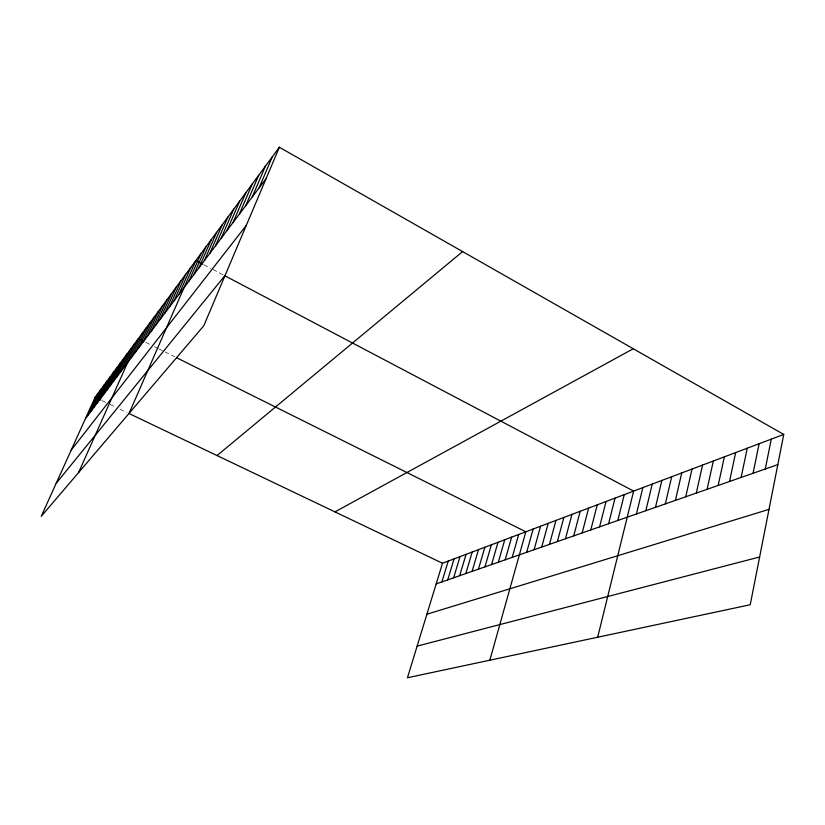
<?xml version="1.0" encoding="UTF-8"?>
<svg xmlns="http://www.w3.org/2000/svg" width="825" height="825" viewBox="0 0 825 825"><rect width="100%" height="100%" fill="white"/><g stroke="black" fill="none" stroke-linecap="round" stroke-linejoin="round"><path stroke-width="0.62" stroke-dasharray="4.12 3.09" d="M101.918 400.568L106.487 402.744M109.89 404.374L115.572 407.086M120.099 409.252L126.864 412.479M145.819 342.396L151.192 345.077M154.388 346.675L157.585 348.263M158.658 348.8L163.989 351.46M165.052 351.986L174.591 356.74M203.847 264.712L210.684 268.311M212.943 269.497L223.111 274.859"/><path stroke-width="1.24" d="M783.75 434.435L750.234 604.746L407.457 677.748L442.499 563.248L783.75 434.435L279.366 147.252L95.071 397.299L41.25 516.337L203.775 325.793L279.366 147.252M765.27 469.002L771.272 439.147M753.06 473.272L759.113 443.737M741.139 477.427L747.244 448.212M729.517 481.491L735.663 452.585M718.173 485.451L724.36 456.854M707.097 489.318L713.326 461.02M696.29 493.092L702.549 465.083M685.73 496.774L692.031 469.054M675.417 500.373L681.739 472.942M665.342 503.9L671.684 476.737M655.483 507.334L661.856 480.449M645.851 510.696L652.245 484.069M636.436 513.985L642.84 487.627M597.682 637.24L633.641 491.092L225.369 276.045M617.801 520.493L624.236 494.649M608.592 523.71L615.038 498.114M599.589 526.855L606.045 501.507M590.783 529.928L597.248 504.838M582.161 532.94L588.627 508.087M573.726 535.879L580.202 511.273M565.465 538.766L571.942 514.388M557.38 541.582L563.857 517.44M549.46 544.345L555.947 520.42M541.705 547.058L548.182 523.349M534.115 549.708L540.581 526.226M526.67 552.307L533.136 529.031M489.844 660.206L525.834 531.795L176.715 357.792M512.212 557.36L518.667 534.497M505.199 559.804L511.644 537.147M498.321 562.207L504.756 539.746M491.566 564.558L498.001 542.293M484.945 566.878L491.37 544.799M478.448 569.137L484.863 547.253M472.075 571.364L478.479 549.667M465.816 573.55L472.209 552.028M459.669 575.695L466.053 554.359M453.637 577.809L459.999 556.638M447.717 579.872L454.059 558.876M441.891 581.903L448.233 561.083M252.306 196.938L265.382 166.207M259.091 187.925L272.271 156.863M239.322 214.191L252.192 184.119M245.716 205.683L258.699 175.292M227.04 230.495L239.704 201.053M233.093 222.461L245.86 192.699M215.428 245.932L227.886 217.099M221.152 238.322L233.712 209.179M204.414 260.576L216.666 232.31M209.849 253.347L222.203 224.802M188.925 281.15L200.888 253.729M193.958 274.467L206.013 246.768M199.114 267.609L211.272 239.632M179.015 294.319L190.781 267.434M129.071 413.377L195.886 260.514L202.713 264.113M164.742 313.273L176.22 287.193M169.383 307.117L180.953 280.768M174.137 300.795L185.811 274.189M151.491 330.887L162.69 305.549M155.801 325.153L167.093 299.578M160.215 319.285L171.6 293.452M139.136 347.294L150.078 322.657M143.158 341.952L154.182 317.089M147.273 336.487L158.39 311.386M78.592 472.56L138.291 338.652L143.663 341.323M131.371 357.617L142.137 333.434M135.207 352.512L146.066 328.113M113.386 381.511L123.74 358.401M116.83 376.932L127.267 353.616M120.347 372.261L130.855 348.738M123.936 367.486L134.537 343.747M100.31 398.877L110.354 376.561M103.476 394.67L113.602 372.157M106.714 390.369L116.913 367.661M110.014 385.987L120.285 363.082M88.265 414.892L98.01 393.308M91.183 411.005L101.001 389.245M94.163 407.045L104.063 385.1M97.206 403.002L107.178 380.872M85.398 418.698L266.073 178.643M71.167 450.172L246.293 225.369M56.162 483.357L225.132 275.364M217.057 455.565L462.608 251.584M334.95 511.882L633.28 348.758M436.177 583.904L777.81 464.63M426.896 614.223L769.003 509.365M417.13 646.119L759.639 556.978M95.071 397.299L100.784 400.022M129.123 413.562L442.499 563.248"/></g></svg>
